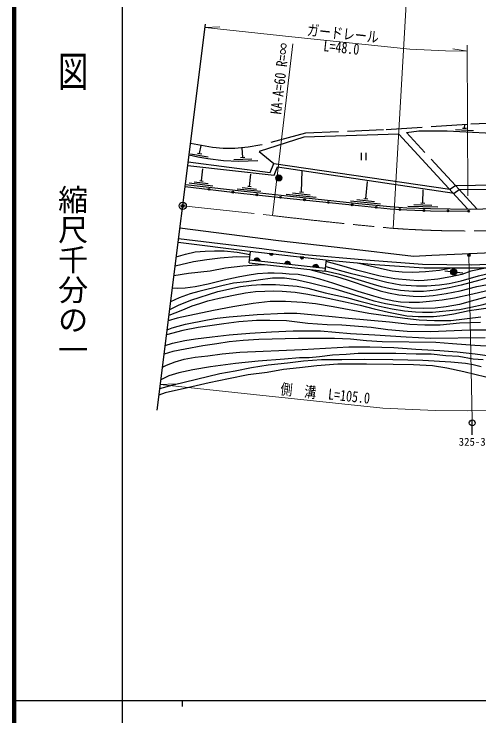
# Model space of a CAD drawing. Units: millimetres at full size, sheet at 1:1000; details may follow other scales. Extents: x 40000 to 680000, y 20000 to 380000.
# Drawn here: x 40000 to 117450, y 202409 to 319462 of the extents above; entities that cross this region are included whole.
import ezdxf
from ezdxf.enums import TextEntityAlignment as Align

# ---------------------------------------------------------------- set-up
doc = ezdxf.new("R2010")
doc.units = ezdxf.units.MM
doc.header["$LTSCALE"] = 1000
doc.header["$PDMODE"] = 32
doc.header["$PDSIZE"] = 500
doc.linetypes.add('CHAIN', pattern=[18.5, 12, -1.5, 3.5, -1.5])
doc.linetypes.add('DASHED', pattern=[7.5, 6, -1.5])
for name, color, linetype, lineweight in [('M-BGD', 7, 'Continuous', 25), ('M-BMK', 2, 'CHAIN', 13), ('M-BMK-OTRS', 5, 'Continuous', 25), ('M-BMK-SRVR', 3, 'Continuous', 25), ('M-STR-HTXT', 7, 'Continuous', 13), ('M-STR-STRC', 7, 'Continuous', 25), ('M-TTL', 2, 'Continuous', 140), ('M-TTL-BAND', 7, 'Continuous', 25)]:
    doc.layers.add(name, color=color, linetype=linetype, lineweight=lineweight)
doc.layers.add('M-OTRS', color=6, linetype='Continuous')
doc.styles.add('@ＭＳ ゴシック', font='')
doc.styles.add('ＭＳ ゴシック', font='')
doc.styles.get('@ＭＳ ゴシック').set_extended_font_data('@MS Gothic')
doc.styles.get('ＭＳ ゴシック').set_extended_font_data('MS Gothic')

msp = doc.modelspace()

# ---------------------------------------------------------------- hatches: boundary and pattern name
at = {"layer": 'M-BGD'}
for points in [[(83621, 292122, -1), (84621, 292122, -1)], [(72328, 290255, -1), (72626, 290220, -0.41421), (72459, 290089, -0.41421)], [(76300, 289783, -1), (76598, 289747, -0.41421), (76431, 289616, -0.41421)], [(80275, 289337, -1), (80573, 289305, -0.41421), (80408, 289172, -0.41421)], [(84252, 288907, -1), (84550, 288875, -0.41421), (84385, 288742, -0.41421)], [(88230, 288485, -1), (88528, 288454, -0.41421), (88363, 288320, -0.41421)], [(92208, 288068, -1), (92506, 288037, -0.41421), (92341, 287903, -0.41421)], [(96186, 287651, -1), (96484, 287620, -0.41421), (96320, 287486, -0.41421)], [(100165, 287245, -1), (100464, 287215, -1)], [(104149, 286882, -1), (104448, 286860, -1)], [(108144, 286707, -1), (108444, 286699, -1)], [(112143, 286639, -1), (112443, 286636, -0.41421), (112291, 286487, -0.41421)], [(115592, 286594, -1), (115892, 286602, -1)], [(80005, 278412, -0.82183), (80989, 278302)], [(82552, 279536), (83174, 279466, -0.84072)], [(87668, 278963), (88290, 278894, -0.84072)], [(85079, 277844, -0.82183), (86064, 277734)], [(89766, 277320, -0.82183), (90751, 277210)], [(112749, 276473, -1), (113745, 276389, -0.41421), (113205, 275933, -0.41421)]]:
    msp.add_hatch(color=256, dxfattribs=at).paths.add_polyline_path(points)
at = {"layer": 'M-STR-HTXT'}
msp.add_hatch(color=256, dxfattribs=at).paths.add_polyline_path([(115991, 279373, -1), (115552, 279134, -1)])

# ---------------------------------------------------------------- linework, layer by layer
at = {"layer": 'M-BGD'}
for p, q in [((115043, 300434), (115080, 301038)), ((113528, 300226), (116522, 300044)), ((114694, 300456), (115392, 300413)), ((115621, 286949), (104128, 299451)), ((70917, 296183), (71157, 297543)), ((70572, 296241), (71262, 296125)), ((78088, 295565), (78014, 297143)), ((97830, 296321), (97830, 295121)), ((98630, 296321), (98630, 295121)), ((69388, 296136), (72346, 295638)), ((76600, 295207), (79598, 295324)), ((77738, 295551), (78437, 295579)), ((71207, 291648), (71444, 293637)), ((79206, 290710), (79428, 292763)), ((87885, 289778), (88006, 293356)), ((69980, 291491), (72363, 291208)), ((70929, 291681), (71485, 291614)), ((98615, 288658), (98907, 291550)), ((69150, 291288), (73122, 290815)), ((77153, 290328), (81130, 289898)), ((77981, 290540), (80367, 290283)), ((78928, 290740), (79484, 290680)), ((114134, 290192), (113534, 290845)), ((85337, 289442), (90309, 288921)), ((86362, 289636), (89346, 289323)), ((87537, 289814), (88234, 289741)), ((108096, 287959), (108141, 290151)), ((96067, 288312), (101042, 287809)), ((97093, 288510), (100077, 288208)), ((98267, 288693), (98963, 288623)), ((107746, 287970), (108446, 287949)), ((105580, 287434), (110577, 287286)), ((106588, 287704), (109587, 287615)), ((79188, 278000), (79399, 279888)), ((83174, 279466), (82552, 279536)), ((88290, 278894), (87668, 278963)), ((79188, 278000), (91844, 276585)), ((79244, 278497), (91900, 277081)), ((80005, 278412), (80989, 278302)), ((85079, 277844), (86064, 277734)), ((91844, 276585), (92056, 278473)), ((89766, 277320), (90751, 277210)), ((112749, 276473), (111752, 276557)), ((113745, 276389), (114741, 276305))]:
    msp.add_line(p, q, dxfattribs=at)
at = {"layer": 'M-BGD', "linetype": 'DASHED'}
for p, q in [((113534, 290845), (105374, 299721)), ((80816, 296531), (83284, 294558)), ((117093, 286973), (114134, 290192))]:
    msp.add_line(p, q, dxfattribs=at)
msp.add_lwpolyline([(150479, 294643), (136941, 298771), (124004, 301111), (122077, 301350), (115462, 301064), (101569, 300128), (88569, 299606), (80954, 297574), (78975, 297236), (76789, 297025), (74830, 297014), (73087, 297203), (69401, 297852)], dxfattribs=at)
at = {"layer": 'M-BGD'}
for points in [[(105374, 299721), (107410, 299978), (112155, 300009), (116375, 299752), (120687, 299561), (126340, 299039), (128689, 298740), (131466, 298347), (134223, 297803), (136948, 297262), (142286, 295946), (148133, 294168)], [(104128, 299451), (88270, 298946), (80816, 296531)], [(69165, 295975), (70636, 295622), (72258, 295349), (74890, 295027), (77374, 294937), (80599, 295062)], [(68942, 294195), (83324, 292599), (83897, 293969), (113295, 289581), (114134, 290192), (136779, 290441), (147443, 291942)], [(69018, 294798), (82649, 293023), (83284, 294558), (112608, 290245), (113534, 290845), (136720, 291233), (147443, 292742)], [(68549, 291057), (77838, 289952), (86064, 289064), (97404, 287876), (102672, 287343), (105433, 287138), (109386, 287021), (116011, 286945), (122274, 287109), (129762, 287540), (133428, 287839), (136375, 288240), (148329, 290336), (155905, 292084)], [(68505, 290710), (77799, 289604), (86027, 288716), (97368, 287527), (102641, 286995), (105415, 286788), (109378, 286671), (115742, 286598)], [(67415, 282022), (81300, 280343), (88421, 279351), (98621, 278457), (108070, 277768), (116164, 277662), (123236, 277905), (133197, 278737), (144165, 279916), (151108, 281341), (166959, 284937)], [(67338, 281406), (79303, 279899), (92377, 278437), (100126, 277699), (108341, 277144), (114614, 277113), (122001, 277159), (133372, 278093), (143508, 279265), (144244, 279365), (149575, 280304), (162561, 283301), (166905, 284259)], [(67636, 283784), (84044, 281696), (95267, 280399), (106526, 279096), (109617, 279229), (123442, 279873), (135423, 280341), (137944, 280726)], [(67030, 278947), (68589, 279446), (70152, 279796), (71812, 279924), (73388, 279975), (75027, 279966), (77175, 279753), (79341, 279367)], [(79294, 278944), (77055, 278960), (74332, 278726), (72127, 278480), (69912, 278158), (66840, 277434)], [(66644, 275870), (69086, 276228), (72697, 276648), (75244, 277134), (78139, 277495), (79639, 277591), (81746, 277714)], [(118798, 277139), (116081, 276594), (114580, 276047), (112770, 275615), (110625, 275237), (108331, 275004), (107348, 274956), (105916, 275056), (103458, 275296), (100982, 275758), (97064, 276768), (94602, 277491), (92023, 278186)], [(97215, 277976), (99114, 277502), (101221, 277024), (102976, 276659), (104677, 276478), (106423, 276408), (108552, 276504), (110873, 276733), (112882, 277122)], [(66388, 273830), (67220, 273770), (68508, 273822), (70182, 274022), (72358, 274472), (75012, 275119), (77331, 275627), (78841, 275907), (80564, 276170), (82280, 276278), (83312, 276303), (84721, 276267), (85819, 276155), (87355, 276061), (89618, 275627), (90886, 275317), (93025, 274652), (97255, 273274), (99875, 272476), (101465, 272052), (103251, 271655), (104368, 271491), (105817, 271415), (107523, 271427), (109189, 271574), (111299, 271778), (113394, 272115), (116409, 272823), (119460, 273502)], [(89284, 276871), (91967, 276150), (93729, 275681), (95470, 275122), (99435, 273778), (100991, 273304), (102359, 272983), (104130, 272639), (106474, 272423), (107879, 272371), (109847, 272503), (111989, 272843), (114298, 273285), (117109, 274003), (119738, 274520), (122819, 275054)], [(122488, 275907), (120872, 275785), (119135, 275502), (117574, 275105), (114497, 274243), (112488, 273799), (110337, 273426), (108212, 273215), (106434, 273215), (104376, 273373), (102669, 273633), (101192, 273980), (99869, 274349), (97907, 274974), (96192, 275487), (94275, 276007), (91844, 276585)], [(91933, 277380), (95990, 276277), (99914, 275280), (102117, 274762), (104461, 274330), (107027, 274123), (108774, 274148), (110904, 274287), (112506, 274536), (114475, 274990), (117391, 275794), (119945, 276444), (121578, 276707), (122153, 276770)], [(118626, 272268), (116773, 271741), (114183, 271045), (111993, 270613), (110168, 270407), (108165, 270332), (106177, 270438), (104220, 270740), (101883, 271151), (100018, 271607), (97857, 272233), (93690, 273519), (89381, 274602), (86923, 275151), (85038, 275392), (83038, 275392), (80679, 275103), (78746, 274826), (76582, 274562), (74620, 274149), (70781, 273215), (69324, 272810), (67515, 272156), (66090, 271449)], [(65931, 270181), (67382, 270926), (69425, 271750), (73963, 273171), (77726, 274022), (79542, 274251), (81211, 274334), (83561, 274334), (87149, 274059), (88964, 273730), (91803, 272988), (95372, 272219), (97633, 271578), (100859, 270771), (102987, 270327), (105062, 269946), (106854, 269800), (108044, 269736), (109685, 269755), (114227, 270205), (116112, 270572), (118158, 271044), (123739, 272689)], [(65815, 269263), (66848, 269610), (68114, 270154), (69652, 270804), (70924, 271180), (72275, 271642), (74182, 272105), (76577, 272565), (78583, 272961), (80223, 273176), (81804, 273249), (83286, 273286), (84692, 273225), (86836, 273067), (88949, 272738), (91526, 272222), (95165, 271454), (97672, 270886), (99975, 270281), (102361, 269751), (104054, 269393), (105442, 269151), (107306, 269025), (108444, 269011), (109872, 269029), (111482, 269165), (113248, 269493), (115798, 270035), (117415, 270268), (119368, 270530)], [(117760, 268938), (112794, 268298), (110029, 268298), (107508, 268418), (105112, 268681), (99124, 269515), (93151, 270622), (90239, 271113), (88075, 271344), (85208, 271535), (82688, 271500), (79820, 271183), (76440, 270643), (73230, 270032), (67199, 268731), (65697, 268319)], [(65505, 266786), (66367, 267139), (67317, 267425), (68574, 267728), (72215, 268494), (73853, 268735), (75847, 268989), (80524, 269367), (84995, 269597), (87121, 269597), (90095, 269328), (92446, 269061), (95741, 268726), (102558, 268137), (105912, 267728), (108423, 267616), (110983, 267657), (114189, 267946), (117735, 268098)], [(119421, 266721), (115904, 266721), (109390, 266487), (105493, 266540), (102251, 266811), (99501, 267199), (94614, 267579), (92173, 267636), (88968, 267871), (85383, 268290), (82607, 268375), (80383, 268375), (77475, 268141), (74972, 267825), (70693, 267205), (68140, 266685), (65400, 265953)], [(65179, 264188), (66424, 264574), (68451, 264999), (70219, 265302), (72980, 265656), (75817, 265951), (79273, 266242), (82896, 266467), (86511, 266611), (91031, 266611), (96033, 266171), (100083, 265990), (105346, 265643), (109413, 265433), (118492, 265512)], [(120491, 263987), (116784, 264187), (113042, 264483), (110265, 264666), (101328, 264796), (98693, 264980), (96038, 265248), (93397, 265380), (90880, 265344), (87365, 265344), (80783, 265209), (78174, 265043), (75856, 264824), (73771, 264456), (71426, 264146), (68485, 263559), (66450, 263204), (64999, 262751)], [(64725, 260564), (65421, 260915), (66841, 261440), (68350, 261935), (70181, 262256), (72272, 262489), (74660, 262802), (77606, 263073), (87999, 263536), (95758, 263981), (99297, 263981), (103297, 263840), (106962, 263569), (110956, 263350), (113817, 263109), (116830, 262786), (119254, 262443)], [(118171, 261776), (116513, 261923), (114093, 262377), (111945, 262446), (109516, 262719), (107007, 262765), (103609, 262869), (97354, 262869), (95330, 262679), (93065, 262581), (90886, 262288), (89146, 262153), (87530, 262103), (85080, 261903), (80681, 261550), (76881, 261165), (72741, 260633), (69768, 260145), (67456, 259636), (65809, 259111), (64460, 258455)], [(118580, 258891), (114952, 259817), (112125, 260435), (109690, 260779), (106535, 260988), (103175, 261018), (98735, 261077), (93941, 261062), (90434, 260816), (87555, 260481), (84896, 260158), (82149, 259688), (79029, 259271), (75708, 258644), (72528, 257980), (68893, 257137), (65199, 256308), (64143, 255931)], [(64280, 257021), (66513, 257638), (74309, 259521), (76849, 259936), (79559, 260504), (82319, 260943), (85561, 261324), (88239, 261630), (91233, 261869), (94597, 261847), (98355, 261936), (103109, 261847), (108087, 261764), (112774, 261436), (115206, 261242), (116466, 261041), (117831, 260668)]]:
    msp.add_lwpolyline(points, dxfattribs=at)
for centre, radius in [((84121, 292122), 500), ((72477, 290238), 150), ((76449, 289765), 150), ((80424, 289321), 150), ((84401, 288891), 150), ((88379, 288469), 150), ((92357, 288052), 150), ((96335, 287636), 150), ((100315, 287230), 150), ((104298, 286871), 150), ((108294, 286703), 150), ((112293, 286637), 150), ((115742, 286598), 150), ((113247, 276431), 500)]:
    msp.add_circle(centre, radius, dxfattribs=at)
for centre, radius, start, end in [((80486, 278260), 505, 4.7895, 162.44769), ((82869, 279555), 318, 183.50973, 343.72747), ((87985, 278983), 318, 183.50973, 343.72747), ((85561, 277692), 505, 4.7895, 162.44769), ((90248, 277168), 505, 4.7895, 162.44769)]:
    msp.add_arc(centre, radius, start, end, dxfattribs=at)
at = {"layer": 'M-BMK'}
msp.add_line((68099, 287473), (83079, 285854), dxfattribs=at)
for centre, radius, start, end in [((170684, 1016041), 735424, 263.15855, 264.73256), ((115787, 463280), 180000, 265.98011, 281.18097)]:
    msp.add_arc(centre, radius, start, end, dxfattribs=at)
at = {"layer": 'M-BMK-OTRS'}
msp.add_line((63824, 253381), (71900, 317780), dxfattribs=at)
at = {"layer": 'M-BMK-SRVR'}
msp.add_circle((68099, 287473), 600, dxfattribs=at)
at = {"layer": 'M-OTRS'}
msp.add_point((68099, 287473), dxfattribs=at)
at = {"layer": 'M-STR-HTXT'}
for p, q in [((103169, 283723), (105775, 328709)), ((71833, 317245), (74286, 317323)), ((83079, 285854), (86451, 314470)), ((115619, 289168), (115513, 314281)), ((115517, 313281), (113091, 313656)), ((115772, 279253), (116324, 251790)), ((64366, 257702), (66819, 257781))]:
    msp.add_line(p, q, dxfattribs=at)
for points in [[(71833, 317245), (86303, 315680), (105923, 313597), (111889, 313331), (115517, 313281)], [(64366, 257702), (79910, 256022), (101417, 253738), (110138, 253350), (115578, 253274), (122813, 253389), (129634, 253730), (136483, 254290), (146800, 255567), (155802, 257110), (177301, 261731), (179384, 262247)]]:
    msp.add_lwpolyline(points, dxfattribs=at)
msp.add_circle((115772, 279253), 250, dxfattribs=at)
at = {"layer": 'M-STR-STRC'}
msp.add_line((116324, 249290), (116324, 251790), dxfattribs=at)
msp.add_circle((116324, 251290), 500, dxfattribs=at)
at = {"layer": 'M-TTL'}
msp.add_line((40000, 380000), (40000, 20000), dxfattribs=at)
at = {"layer": 'M-TTL-BAND'}
for p, q in [((58000, 370000), (58000, 20000)), ((40000, 205000), (579000, 205000)), ((68000, 205000), (68000, 204000))]:
    msp.add_line(p, q, dxfattribs=at)

# ---------------------------------------------------------------- texts
at = {"layer": 'M-STR-HTXT', "style": 'ＭＳ ゴシック', "width": 0.8}
for s, p in [('ガードレール', (94636, 314744)), ('側\u3000溝\u3000L=105.0', (91689, 254719))]:
    msp.add_text(s, height=1833, rotation=353.938, dxfattribs=at).set_placement(p, align=Align.BOTTOM_CENTER)
msp.add_text('L=48.0', height=1833, rotation=353.938, dxfattribs=at).set_placement((94642, 314795), align=Align.TOP_CENTER)
msp.add_text('KA-A=60 R=∞', height=1833, rotation=83.279, dxfattribs=at).set_placement((86451, 314470), align=Align.BOTTOM_RIGHT)
at = {"layer": 'M-STR-STRC', "style": 'ＭＳ ゴシック'}
msp.add_text('325-3', height=1320, dxfattribs=at).set_placement((116324, 248790), align=Align.TOP_CENTER)
at = {"layer": 'M-TTL-BAND', "style": '@ＭＳ ゴシック', "width": 1.4}
msp.add_text('平  面  図', height=3666, rotation=270, dxfattribs=at).set_placement((49777, 306475), align=Align.MIDDLE_RIGHT)
at = {"layer": 'M-TTL-BAND', "style": '@ＭＳ ゴシック'}
msp.add_text('縮尺千分の一', height=3666, rotation=270, dxfattribs=at).set_placement((49777, 261030), align=Align.MIDDLE_RIGHT)

doc.saveas('drawing.dxf')
